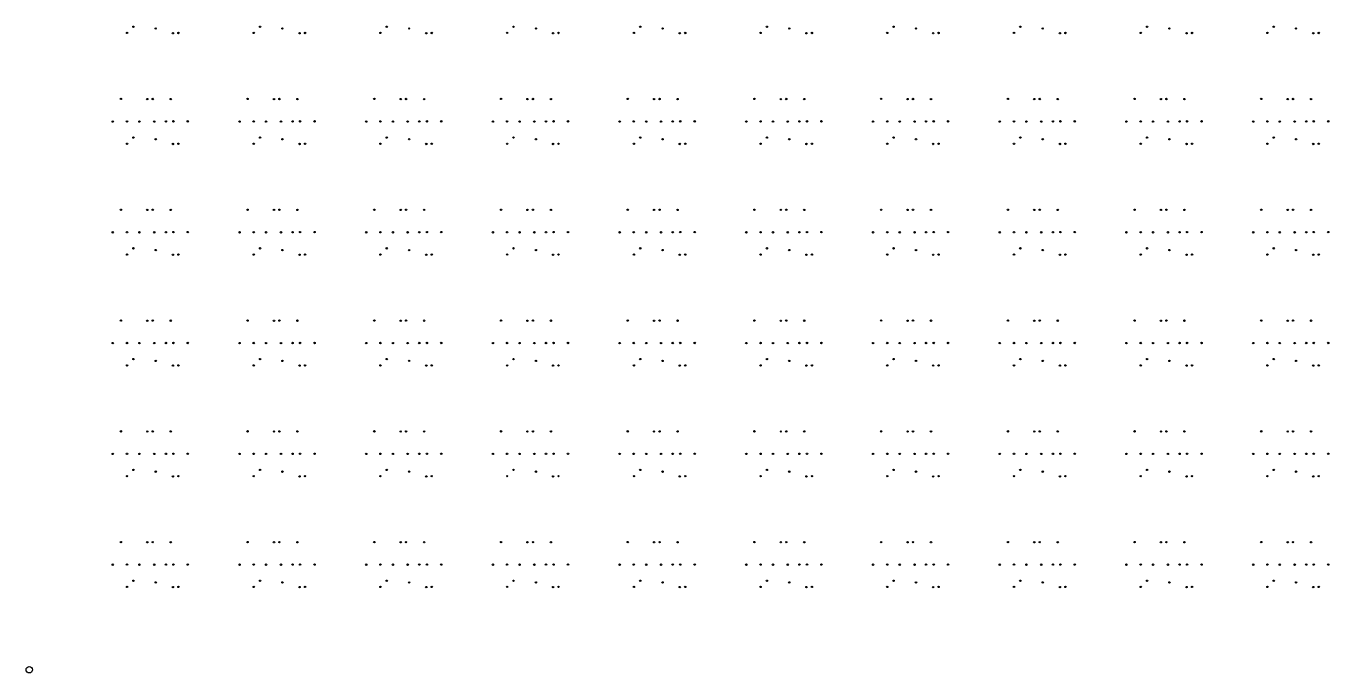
# Model space of a CAD drawing. Extents: x 50 to 173, y 50 to 173.
# Drawn here: x 49.9 to 110, y 49.9 to 79.8 of the extents above; entities that cross this region are included whole.
import ezdxf

# ---------------------------------------------------------------- set-up
doc = ezdxf.new("R2010")
doc.units = 0

msp = doc.modelspace()

# ---------------------------------------------------------------- linework, layer by layer
at = {"layer": '4H'}
msp.add_circle((50, 50), 0.15, dxfattribs=at)
at = {"layer": 'PET'}
for centre in [(54.808, 79.725), (55.841, 79.643), (60.661, 79.725), (61.695, 79.643), (66.515, 79.725), (67.548, 79.643), (72.369, 79.725), (73.402, 79.643), (78.222, 79.725), (79.256, 79.643), (84.076, 79.725), (85.109, 79.643), (89.93, 79.725), (90.963, 79.643), (95.783, 79.725), (96.816, 79.643), (101.637, 79.725), (102.67, 79.643), (107.491, 79.725), (108.524, 79.643), (54.515, 79.436), (56.634, 79.426), (56.887, 79.435), (60.368, 79.436), (62.488, 79.426), (62.741, 79.435), (66.222, 79.436), (68.341, 79.426), (68.594, 79.435), (72.076, 79.436), (74.195, 79.426), (74.448, 79.435), (77.929, 79.436), (80.049, 79.426), (80.302, 79.435), (83.783, 79.436), (85.902, 79.426), (86.155, 79.435), (89.637, 79.436), (91.756, 79.426), (92.009, 79.435), (95.49, 79.436), (97.61, 79.426), (97.863, 79.435), (101.344, 79.436), (103.463, 79.426), (103.716, 79.435), (107.198, 79.436), (109.317, 79.426), (109.57, 79.435), (54.233, 76.386), (55.45, 76.379), (55.702, 76.383), (56.534, 76.38), (60.086, 76.386), (61.304, 76.379), (61.555, 76.383), (62.387, 76.38), (65.94, 76.386), (67.157, 76.379), (67.409, 76.383), (68.241, 76.38), (71.794, 76.386), (73.011, 76.379), (73.263, 76.383), (74.095, 76.38), (77.647, 76.386), (78.865, 76.379), (79.116, 76.383), (79.948, 76.38), (83.501, 76.386), (84.718, 76.379), (84.97, 76.383), (85.802, 76.38), (89.354, 76.386), (90.572, 76.379), (90.824, 76.383), (91.656, 76.38), (95.208, 76.386), (96.426, 76.379), (96.677, 76.383), (97.509, 76.38), (101.062, 76.386), (102.279, 76.379), (102.531, 76.383), (103.363, 76.38), (106.915, 76.386), (108.133, 76.379), (108.385, 76.383), (109.217, 76.38), (53.857, 75.342), (54.513, 75.346), (55.087, 75.342), (55.772, 75.342), (56.309, 75.346), (56.658, 75.35), (57.323, 75.35), (59.711, 75.342), (60.366, 75.346), (60.941, 75.342), (61.626, 75.342), (62.163, 75.346), (62.512, 75.35), (63.177, 75.35), (65.564, 75.342), (66.22, 75.346), (66.795, 75.342), (67.479, 75.342), (68.016, 75.346), (68.366, 75.35), (69.031, 75.35), (71.418, 75.342), (72.074, 75.346), (72.648, 75.342), (73.333, 75.342), (73.87, 75.346), (74.219, 75.35), (74.884, 75.35), (77.272, 75.342), (77.927, 75.346), (78.502, 75.342), (79.187, 75.342), (79.724, 75.346), (80.073, 75.35), (80.738, 75.35), (83.125, 75.342), (83.781, 75.346), (84.356, 75.342), (85.04, 75.342), (85.577, 75.346), (85.927, 75.35), (86.592, 75.35), (88.979, 75.342), (89.635, 75.346), (90.209, 75.342), (90.894, 75.342), (91.431, 75.346), (91.78, 75.35), (92.445, 75.35), (94.833, 75.342), (95.488, 75.346), (96.063, 75.342), (96.748, 75.342), (97.285, 75.346), (97.634, 75.35), (98.299, 75.35), (100.686, 75.342), (101.342, 75.346), (101.917, 75.342), (102.601, 75.342), (103.138, 75.346), (103.488, 75.35), (104.153, 75.35), (106.54, 75.342), (107.196, 75.346), (107.77, 75.342), (108.455, 75.342), (108.992, 75.346), (109.341, 75.35), (110.006, 75.35), (54.515, 74.314), (54.808, 74.603), (55.841, 74.521), (56.634, 74.304), (56.887, 74.313), (60.368, 74.314), (60.661, 74.603), (61.695, 74.521), (62.488, 74.304), (62.741, 74.313), (66.222, 74.314), (66.515, 74.603), (67.548, 74.521), (68.341, 74.304), (68.594, 74.313), (72.076, 74.314), (72.369, 74.603), (73.402, 74.521), (74.195, 74.304), (74.448, 74.313), (77.929, 74.314), (78.222, 74.603), (79.256, 74.521), (80.049, 74.304), (80.302, 74.313), (83.783, 74.314), (84.076, 74.603), (85.109, 74.521), (85.902, 74.304), (86.155, 74.313), (89.637, 74.314), (89.93, 74.603), (90.963, 74.521), (91.756, 74.304), (92.009, 74.313), (95.49, 74.314), (95.783, 74.603), (96.816, 74.521), (97.61, 74.304), (97.863, 74.313), (101.344, 74.314), (101.637, 74.603), (102.67, 74.521), (103.463, 74.304), (103.716, 74.313), (107.198, 74.314), (107.491, 74.603), (108.524, 74.521), (109.317, 74.304), (109.57, 74.313), (54.233, 71.264), (55.45, 71.257), (55.702, 71.261), (56.534, 71.258), (60.086, 71.264), (61.304, 71.257), (61.555, 71.261), (62.387, 71.258), (65.94, 71.264), (67.157, 71.257), (67.409, 71.261), (68.241, 71.258), (71.794, 71.264), (73.011, 71.257), (73.263, 71.261), (74.095, 71.258), (77.647, 71.264), (78.865, 71.257), (79.116, 71.261), (79.948, 71.258), (83.501, 71.264), (84.718, 71.257), (84.97, 71.261), (85.802, 71.258), (89.354, 71.264), (90.572, 71.257), (90.824, 71.261), (91.656, 71.258), (95.208, 71.264), (96.426, 71.257), (96.677, 71.261), (97.509, 71.258), (101.062, 71.264), (102.279, 71.257), (102.531, 71.261), (103.363, 71.258), (106.915, 71.264), (108.133, 71.257), (108.385, 71.261), (109.217, 71.258), (53.857, 70.22), (54.513, 70.224), (55.087, 70.22), (55.772, 70.22), (56.309, 70.224), (56.658, 70.228), (57.323, 70.228), (59.711, 70.22), (60.366, 70.224), (60.941, 70.22), (61.626, 70.22), (62.163, 70.224), (62.512, 70.228), (63.177, 70.228), (65.564, 70.22), (66.22, 70.224), (66.795, 70.22), (67.479, 70.22), (68.016, 70.224), (68.366, 70.228), (69.031, 70.228), (71.418, 70.22), (72.074, 70.224), (72.648, 70.22), (73.333, 70.22), (73.87, 70.224), (74.219, 70.228), (74.884, 70.228), (77.272, 70.22), (77.927, 70.224), (78.502, 70.22), (79.187, 70.22), (79.724, 70.224), (80.073, 70.228), (80.738, 70.228), (83.125, 70.22), (83.781, 70.224), (84.356, 70.22), (85.04, 70.22), (85.577, 70.224), (85.927, 70.228), (86.592, 70.228), (88.979, 70.22), (89.635, 70.224), (90.209, 70.22), (90.894, 70.22), (91.431, 70.224), (91.78, 70.228), (92.445, 70.228), (94.833, 70.22), (95.488, 70.224), (96.063, 70.22), (96.748, 70.22), (97.285, 70.224), (97.634, 70.228), (98.299, 70.228), (100.686, 70.22), (101.342, 70.224), (101.917, 70.22), (102.601, 70.22), (103.138, 70.224), (103.488, 70.228), (104.153, 70.228), (106.54, 70.22), (107.196, 70.224), (107.77, 70.22), (108.455, 70.22), (108.992, 70.224), (109.341, 70.228), (110.006, 70.228), (54.808, 69.481), (55.841, 69.4), (60.661, 69.481), (61.695, 69.4), (66.515, 69.481), (67.548, 69.4), (72.369, 69.481), (73.402, 69.4), (78.222, 69.481), (79.256, 69.4), (84.076, 69.481), (85.109, 69.4), (89.93, 69.481), (90.963, 69.4), (95.783, 69.481), (96.816, 69.4), (101.637, 69.481), (102.67, 69.4), (107.491, 69.481), (108.524, 69.4), (54.515, 69.192), (56.634, 69.183), (56.887, 69.191), (60.368, 69.192), (62.488, 69.183), (62.741, 69.191), (66.222, 69.192), (68.341, 69.183), (68.594, 69.191), (72.076, 69.192), (74.195, 69.183), (74.448, 69.191), (77.929, 69.192), (80.049, 69.183), (80.302, 69.191), (83.783, 69.192), (85.902, 69.183), (86.155, 69.191), (89.637, 69.192), (91.756, 69.183), (92.009, 69.191), (95.49, 69.192), (97.61, 69.183), (97.863, 69.191), (101.344, 69.192), (103.463, 69.183), (103.716, 69.191), (107.198, 69.192), (109.317, 69.183), (109.57, 69.191), (54.233, 66.142), (55.45, 66.135), (55.702, 66.14), (56.534, 66.136), (60.086, 66.142), (61.304, 66.135), (61.555, 66.14), (62.387, 66.136), (65.94, 66.142), (67.157, 66.135), (67.409, 66.14), (68.241, 66.136), (71.794, 66.142), (73.011, 66.135), (73.263, 66.14), (74.095, 66.136), (77.647, 66.142), (78.865, 66.135), (79.116, 66.14), (79.948, 66.136), (83.501, 66.142), (84.718, 66.135), (84.97, 66.14), (85.802, 66.136), (89.354, 66.142), (90.572, 66.135), (90.824, 66.14), (91.656, 66.136), (95.208, 66.142), (96.426, 66.135), (96.677, 66.14), (97.509, 66.136), (101.062, 66.142), (102.279, 66.135), (102.531, 66.14), (103.363, 66.136), (106.915, 66.142), (108.133, 66.135), (108.385, 66.14), (109.217, 66.136), (53.857, 65.099), (54.513, 65.102), (55.087, 65.099), (55.772, 65.099), (56.309, 65.102), (56.658, 65.106), (57.323, 65.106), (59.711, 65.099), (60.366, 65.102), (60.941, 65.099), (61.626, 65.099), (62.163, 65.102), (62.512, 65.106), (63.177, 65.106), (65.564, 65.099), (66.22, 65.102), (66.795, 65.099), (67.479, 65.099), (68.016, 65.102), (68.366, 65.106), (69.031, 65.106), (71.418, 65.099), (72.074, 65.102), (72.648, 65.099), (73.333, 65.099), (73.87, 65.102), (74.219, 65.106), (74.884, 65.106), (77.272, 65.099), (77.927, 65.102), (78.502, 65.099), (79.187, 65.099), (79.724, 65.102), (80.073, 65.106), (80.738, 65.106), (83.125, 65.099), (83.781, 65.102), (84.356, 65.099), (85.04, 65.099), (85.577, 65.102), (85.927, 65.106), (86.592, 65.106), (88.979, 65.099), (89.635, 65.102), (90.209, 65.099), (90.894, 65.099), (91.431, 65.102), (91.78, 65.106), (92.445, 65.106), (94.833, 65.099), (95.488, 65.102), (96.063, 65.099), (96.748, 65.099), (97.285, 65.102), (97.634, 65.106), (98.299, 65.106), (100.686, 65.099), (101.342, 65.102), (101.917, 65.099), (102.601, 65.099), (103.138, 65.102), (103.488, 65.106), (104.153, 65.106), (106.54, 65.099), (107.196, 65.102), (107.77, 65.099), (108.455, 65.099), (108.992, 65.102), (109.341, 65.106), (110.006, 65.106), (54.515, 64.07), (54.808, 64.359), (55.841, 64.278), (56.634, 64.061), (56.887, 64.069), (60.368, 64.07), (60.661, 64.359), (61.695, 64.278), (62.488, 64.061), (62.741, 64.069), (66.222, 64.07), (66.515, 64.359), (67.548, 64.278), (68.341, 64.061), (68.594, 64.069), (72.076, 64.07), (72.369, 64.359), (73.402, 64.278), (74.195, 64.061), (74.448, 64.069), (77.929, 64.07), (78.222, 64.359), (79.256, 64.278), (80.049, 64.061), (80.302, 64.069), (83.783, 64.07), (84.076, 64.359), (85.109, 64.278), (85.902, 64.061), (86.155, 64.069), (89.637, 64.07), (89.93, 64.359), (90.963, 64.278), (91.756, 64.061), (92.009, 64.069), (95.49, 64.07), (95.783, 64.359), (96.816, 64.278), (97.61, 64.061), (97.863, 64.069), (101.344, 64.07), (101.637, 64.359), (102.67, 64.278), (103.463, 64.061), (103.716, 64.069), (107.198, 64.07), (107.491, 64.359), (108.524, 64.278), (109.317, 64.061), (109.57, 64.069), (54.233, 61.02), (55.45, 61.013), (55.702, 61.018), (56.534, 61.014), (60.086, 61.02), (61.304, 61.013), (61.555, 61.018), (62.387, 61.014), (65.94, 61.02), (67.157, 61.013), (67.409, 61.018), (68.241, 61.014), (71.794, 61.02), (73.011, 61.013), (73.263, 61.018), (74.095, 61.014), (77.647, 61.02), (78.865, 61.013), (79.116, 61.018), (79.948, 61.014), (83.501, 61.02), (84.718, 61.013), (84.97, 61.018), (85.802, 61.014), (89.354, 61.02), (90.572, 61.013), (90.824, 61.018), (91.656, 61.014), (95.208, 61.02), (96.426, 61.013), (96.677, 61.018), (97.509, 61.014), (101.062, 61.02), (102.279, 61.013), (102.531, 61.018), (103.363, 61.014), (106.915, 61.02), (108.133, 61.013), (108.385, 61.018), (109.217, 61.014), (53.857, 59.977), (54.513, 59.98), (55.087, 59.977), (55.772, 59.977), (56.309, 59.98), (56.658, 59.984), (57.323, 59.984), (59.711, 59.977), (60.366, 59.98), (60.941, 59.977), (61.626, 59.977), (62.163, 59.98), (62.512, 59.984), (63.177, 59.984), (65.564, 59.977), (66.22, 59.98), (66.795, 59.977), (67.479, 59.977), (68.016, 59.98), (68.366, 59.984), (69.031, 59.984), (71.418, 59.977), (72.074, 59.98), (72.648, 59.977), (73.333, 59.977), (73.87, 59.98), (74.219, 59.984), (74.884, 59.984), (77.272, 59.977), (77.927, 59.98), (78.502, 59.977), (79.187, 59.977), (79.724, 59.98), (80.073, 59.984), (80.738, 59.984), (83.125, 59.977), (83.781, 59.98), (84.356, 59.977), (85.04, 59.977), (85.577, 59.98), (85.927, 59.984), (86.592, 59.984), (88.979, 59.977), (89.635, 59.98), (90.209, 59.977), (90.894, 59.977), (91.431, 59.98), (91.78, 59.984), (92.445, 59.984), (94.833, 59.977), (95.488, 59.98), (96.063, 59.977), (96.748, 59.977), (97.285, 59.98), (97.634, 59.984), (98.299, 59.984), (100.686, 59.977), (101.342, 59.98), (101.917, 59.977), (102.601, 59.977), (103.138, 59.98), (103.488, 59.984), (104.153, 59.984), (106.54, 59.977), (107.196, 59.98), (107.77, 59.977), (108.455, 59.977), (108.992, 59.98), (109.341, 59.984), (110.006, 59.984), (54.808, 59.237), (55.841, 59.156), (60.661, 59.237), (61.695, 59.156), (66.515, 59.237), (67.548, 59.156), (72.369, 59.237), (73.402, 59.156), (78.222, 59.237), (79.256, 59.156), (84.076, 59.237), (85.109, 59.156), (89.93, 59.237), (90.963, 59.156), (95.783, 59.237), (96.816, 59.156), (101.637, 59.237), (102.67, 59.156), (107.491, 59.237), (108.524, 59.156), (54.515, 58.948), (56.634, 58.939), (56.887, 58.947), (60.368, 58.948), (62.488, 58.939), (62.741, 58.947), (66.222, 58.948), (68.341, 58.939), (68.594, 58.947), (72.076, 58.948), (74.195, 58.939), (74.448, 58.947), (77.929, 58.948), (80.049, 58.939), (80.302, 58.947), (83.783, 58.948), (85.902, 58.939), (86.155, 58.947), (89.637, 58.948), (91.756, 58.939), (92.009, 58.947), (95.49, 58.948), (97.61, 58.939), (97.863, 58.947), (101.344, 58.948), (103.463, 58.939), (103.716, 58.947), (107.198, 58.948), (109.317, 58.939), (109.57, 58.947), (54.233, 55.899), (55.45, 55.891), (55.702, 55.896), (56.534, 55.892), (60.086, 55.899), (61.304, 55.891), (61.555, 55.896), (62.387, 55.892), (65.94, 55.899), (67.157, 55.891), (67.409, 55.896), (68.241, 55.892), (71.794, 55.899), (73.011, 55.891), (73.263, 55.896), (74.095, 55.892), (77.647, 55.899), (78.865, 55.891), (79.116, 55.896), (79.948, 55.892), (83.501, 55.899), (84.718, 55.891), (84.97, 55.896), (85.802, 55.892), (89.354, 55.899), (90.572, 55.891), (90.824, 55.896), (91.656, 55.892), (95.208, 55.899), (96.426, 55.891), (96.677, 55.896), (97.509, 55.892), (101.062, 55.899), (102.279, 55.891), (102.531, 55.896), (103.363, 55.892), (106.915, 55.899), (108.133, 55.891), (108.385, 55.896), (109.217, 55.892), (53.857, 54.855), (54.513, 54.859), (55.087, 54.855), (55.772, 54.855), (56.309, 54.859), (56.658, 54.862), (57.323, 54.862), (59.711, 54.855), (60.366, 54.859), (60.941, 54.855), (61.626, 54.855), (62.163, 54.859), (62.512, 54.862), (63.177, 54.862), (65.564, 54.855), (66.22, 54.859), (66.795, 54.855), (67.479, 54.855), (68.016, 54.859), (68.366, 54.862), (69.031, 54.862), (71.418, 54.855), (72.074, 54.859), (72.648, 54.855), (73.333, 54.855), (73.87, 54.859), (74.219, 54.862), (74.884, 54.862), (77.272, 54.855), (77.927, 54.859), (78.502, 54.855), (79.187, 54.855), (79.724, 54.859), (80.073, 54.862), (80.738, 54.862), (83.125, 54.855), (83.781, 54.859), (84.356, 54.855), (85.04, 54.855), (85.577, 54.859), (85.927, 54.862), (86.592, 54.862), (88.979, 54.855), (89.635, 54.859), (90.209, 54.855), (90.894, 54.855), (91.431, 54.859), (91.78, 54.862), (92.445, 54.862), (94.833, 54.855), (95.488, 54.859), (96.063, 54.855), (96.748, 54.855), (97.285, 54.859), (97.634, 54.862), (98.299, 54.862), (100.686, 54.855), (101.342, 54.859), (101.917, 54.855), (102.601, 54.855), (103.138, 54.859), (103.488, 54.862), (104.153, 54.862), (106.54, 54.855), (107.196, 54.859), (107.77, 54.855), (108.455, 54.855), (108.992, 54.859), (109.341, 54.862), (110.006, 54.862), (54.515, 53.826), (54.808, 54.115), (55.841, 54.034), (56.634, 53.817), (56.887, 53.825), (60.368, 53.826), (60.661, 54.115), (61.695, 54.034), (62.488, 53.817), (62.741, 53.825), (66.222, 53.826), (66.515, 54.115), (67.548, 54.034), (68.341, 53.817), (68.594, 53.825), (72.076, 53.826), (72.369, 54.115), (73.402, 54.034), (74.195, 53.817), (74.448, 53.825), (77.929, 53.826), (78.222, 54.115), (79.256, 54.034), (80.049, 53.817), (80.302, 53.825), (83.783, 53.826), (84.076, 54.115), (85.109, 54.034), (85.902, 53.817), (86.155, 53.825), (89.637, 53.826), (89.93, 54.115), (90.963, 54.034), (91.756, 53.817), (92.009, 53.825), (95.49, 53.826), (95.783, 54.115), (96.816, 54.034), (97.61, 53.817), (97.863, 53.825), (101.344, 53.826), (101.637, 54.115), (102.67, 54.034), (103.463, 53.817), (103.716, 53.825), (107.198, 53.826), (107.491, 54.115), (108.524, 54.034), (109.317, 53.817), (109.57, 53.825)]:
    msp.add_circle(centre, 0.005, dxfattribs=at)
at = {"layer": 'V6'}
for centre, radius in [((54.515, 79.436), 0.0317), ((54.808, 79.725), 0.0317), ((55.841, 79.643), 0.0317), ((56.634, 79.426), 0.0317), ((56.887, 79.435), 0.0317), ((60.368, 79.436), 0.0317), ((60.661, 79.725), 0.0317), ((61.695, 79.643), 0.0317), ((62.488, 79.426), 0.0317), ((62.741, 79.435), 0.0317), ((66.222, 79.436), 0.0317), ((66.515, 79.725), 0.0317), ((67.548, 79.643), 0.0317), ((68.341, 79.426), 0.0317), ((68.594, 79.435), 0.0317), ((72.076, 79.436), 0.0317), ((72.369, 79.725), 0.0317), ((73.402, 79.643), 0.0317), ((74.195, 79.426), 0.0317), ((74.448, 79.435), 0.0317), ((77.929, 79.436), 0.0317), ((78.222, 79.725), 0.0317), ((79.256, 79.643), 0.0317), ((80.049, 79.426), 0.0317), ((80.302, 79.435), 0.0317), ((83.783, 79.436), 0.0317), ((84.076, 79.725), 0.0317), ((85.109, 79.643), 0.0317), ((85.902, 79.426), 0.0317), ((86.155, 79.435), 0.0317), ((89.637, 79.436), 0.0317), ((89.93, 79.725), 0.0317), ((90.963, 79.643), 0.0317), ((91.756, 79.426), 0.0317), ((92.009, 79.435), 0.0317), ((95.49, 79.436), 0.0317), ((95.783, 79.725), 0.0317), ((96.816, 79.643), 0.0317), ((97.61, 79.426), 0.0317), ((97.863, 79.435), 0.0317), ((101.344, 79.436), 0.0317), ((101.637, 79.725), 0.0317), ((102.67, 79.643), 0.0317), ((103.463, 79.426), 0.0317), ((103.716, 79.435), 0.0317), ((107.198, 79.436), 0.0317), ((107.491, 79.725), 0.0317), ((108.524, 79.643), 0.0317), ((109.317, 79.426), 0.0317), ((109.57, 79.435), 0.0317), ((54.233, 76.386), 0.0317), ((55.45, 76.379), 0.0317), ((55.702, 76.383), 0.0317), ((56.534, 76.38), 0.0317), ((60.086, 76.386), 0.0317), ((61.304, 76.379), 0.0317), ((61.555, 76.383), 0.0317), ((62.387, 76.38), 0.0317), ((65.94, 76.386), 0.0317), ((67.157, 76.379), 0.0317), ((67.409, 76.383), 0.0317), ((68.241, 76.38), 0.0317), ((71.794, 76.386), 0.0317), ((73.011, 76.379), 0.0317), ((73.263, 76.383), 0.0317), ((74.095, 76.38), 0.0317), ((77.647, 76.386), 0.0317), ((78.865, 76.379), 0.0317), ((79.116, 76.383), 0.0317), ((79.948, 76.38), 0.0317), ((83.501, 76.386), 0.0317), ((84.718, 76.379), 0.0317), ((84.97, 76.383), 0.0317), ((85.802, 76.38), 0.0317), ((89.354, 76.386), 0.0317), ((90.572, 76.379), 0.0317), ((90.824, 76.383), 0.0317), ((91.656, 76.38), 0.0317), ((95.208, 76.386), 0.0317), ((96.426, 76.379), 0.0317), ((96.677, 76.383), 0.0317), ((97.509, 76.38), 0.0317), ((101.062, 76.386), 0.0317), ((102.279, 76.379), 0.0317), ((102.531, 76.383), 0.0317), ((103.363, 76.38), 0.0317), ((106.915, 76.386), 0.0317), ((108.133, 76.379), 0.0317), ((108.385, 76.383), 0.0317), ((109.217, 76.38), 0.0317), ((53.857, 75.342), 0.0333), ((54.513, 75.346), 0.0333), ((55.087, 75.342), 0.0333), ((55.772, 75.342), 0.0333), ((56.309, 75.346), 0.0333), ((56.658, 75.35), 0.0333), ((57.323, 75.35), 0.0333), ((59.711, 75.342), 0.0333), ((60.366, 75.346), 0.0333), ((60.941, 75.342), 0.0333), ((61.626, 75.342), 0.0333), ((62.163, 75.346), 0.0333), ((62.512, 75.35), 0.0333), ((63.177, 75.35), 0.0333), ((65.564, 75.342), 0.0333), ((66.22, 75.346), 0.0333), ((66.795, 75.342), 0.0333), ((67.479, 75.342), 0.0333), ((68.016, 75.346), 0.0333), ((68.366, 75.35), 0.0333), ((69.031, 75.35), 0.0333), ((71.418, 75.342), 0.0333), ((72.074, 75.346), 0.0333), ((72.648, 75.342), 0.0333), ((73.333, 75.342), 0.0333), ((73.87, 75.346), 0.0333), ((74.219, 75.35), 0.0333), ((74.884, 75.35), 0.0333), ((77.272, 75.342), 0.0333), ((77.927, 75.346), 0.0333), ((78.502, 75.342), 0.0333), ((79.187, 75.342), 0.0333), ((79.724, 75.346), 0.0333), ((80.073, 75.35), 0.0333), ((80.738, 75.35), 0.0333), ((83.125, 75.342), 0.0333), ((83.781, 75.346), 0.0333), ((84.356, 75.342), 0.0333), ((85.04, 75.342), 0.0333), ((85.577, 75.346), 0.0333), ((85.927, 75.35), 0.0333), ((86.592, 75.35), 0.0333), ((88.979, 75.342), 0.0333), ((89.635, 75.346), 0.0333), ((90.209, 75.342), 0.0333), ((90.894, 75.342), 0.0333), ((91.431, 75.346), 0.0333), ((91.78, 75.35), 0.0333), ((92.445, 75.35), 0.0333), ((94.833, 75.342), 0.0333), ((95.488, 75.346), 0.0333), ((96.063, 75.342), 0.0333), ((96.748, 75.342), 0.0333), ((97.285, 75.346), 0.0333), ((97.634, 75.35), 0.0333), ((98.299, 75.35), 0.0333), ((100.686, 75.342), 0.0333), ((101.342, 75.346), 0.0333), ((101.917, 75.342), 0.0333), ((102.601, 75.342), 0.0333), ((103.138, 75.346), 0.0333), ((103.488, 75.35), 0.0333), ((104.153, 75.35), 0.0333), ((106.54, 75.342), 0.0333), ((107.196, 75.346), 0.0333), ((107.77, 75.342), 0.0333), ((108.455, 75.342), 0.0333), ((108.992, 75.346), 0.0333), ((109.341, 75.35), 0.0333), ((110.006, 75.35), 0.0333), ((54.515, 74.314), 0.0317), ((54.808, 74.603), 0.0317), ((55.841, 74.521), 0.0317), ((56.634, 74.304), 0.0317), ((56.887, 74.313), 0.0317), ((60.368, 74.314), 0.0317), ((60.661, 74.603), 0.0317), ((61.695, 74.521), 0.0317), ((62.488, 74.304), 0.0317), ((62.741, 74.313), 0.0317), ((66.222, 74.314), 0.0317), ((66.515, 74.603), 0.0317), ((67.548, 74.521), 0.0317), ((68.341, 74.304), 0.0317), ((68.594, 74.313), 0.0317), ((72.076, 74.314), 0.0317), ((72.369, 74.603), 0.0317), ((73.402, 74.521), 0.0317), ((74.195, 74.304), 0.0317), ((74.448, 74.313), 0.0317), ((77.929, 74.314), 0.0317), ((78.222, 74.603), 0.0317), ((79.256, 74.521), 0.0317), ((80.049, 74.304), 0.0317), ((80.302, 74.313), 0.0317), ((83.783, 74.314), 0.0317), ((84.076, 74.603), 0.0317), ((85.109, 74.521), 0.0317), ((85.902, 74.304), 0.0317), ((86.155, 74.313), 0.0317), ((89.637, 74.314), 0.0317), ((89.93, 74.603), 0.0317), ((90.963, 74.521), 0.0317), ((91.756, 74.304), 0.0317), ((92.009, 74.313), 0.0317), ((95.49, 74.314), 0.0317), ((95.783, 74.603), 0.0317), ((96.816, 74.521), 0.0317), ((97.61, 74.304), 0.0317), ((97.863, 74.313), 0.0317), ((101.344, 74.314), 0.0317), ((101.637, 74.603), 0.0317), ((102.67, 74.521), 0.0317), ((103.463, 74.304), 0.0317), ((103.716, 74.313), 0.0317), ((107.198, 74.314), 0.0317), ((107.491, 74.603), 0.0317), ((108.524, 74.521), 0.0317), ((109.317, 74.304), 0.0317), ((109.57, 74.313), 0.0317), ((54.233, 71.264), 0.0317), ((55.45, 71.257), 0.0317), ((55.702, 71.261), 0.0317), ((56.534, 71.258), 0.0317), ((60.086, 71.264), 0.0317), ((61.304, 71.257), 0.0317), ((61.555, 71.261), 0.0317), ((62.387, 71.258), 0.0317), ((65.94, 71.264), 0.0317), ((67.157, 71.257), 0.0317), ((67.409, 71.261), 0.0317), ((68.241, 71.258), 0.0317), ((71.794, 71.264), 0.0317), ((73.011, 71.257), 0.0317), ((73.263, 71.261), 0.0317), ((74.095, 71.258), 0.0317), ((77.647, 71.264), 0.0317), ((78.865, 71.257), 0.0317), ((79.116, 71.261), 0.0317), ((79.948, 71.258), 0.0317), ((83.501, 71.264), 0.0317), ((84.718, 71.257), 0.0317), ((84.97, 71.261), 0.0317), ((85.802, 71.258), 0.0317), ((89.354, 71.264), 0.0317), ((90.572, 71.257), 0.0317), ((90.824, 71.261), 0.0317), ((91.656, 71.258), 0.0317), ((95.208, 71.264), 0.0317), ((96.426, 71.257), 0.0317), ((96.677, 71.261), 0.0317), ((97.509, 71.258), 0.0317), ((101.062, 71.264), 0.0317), ((102.279, 71.257), 0.0317), ((102.531, 71.261), 0.0317), ((103.363, 71.258), 0.0317), ((106.915, 71.264), 0.0317), ((108.133, 71.257), 0.0317), ((108.385, 71.261), 0.0317), ((109.217, 71.258), 0.0317), ((53.857, 70.22), 0.0333), ((54.513, 70.224), 0.0333), ((55.087, 70.22), 0.0333), ((55.772, 70.22), 0.0333), ((56.309, 70.224), 0.0333), ((56.658, 70.228), 0.0333), ((57.323, 70.228), 0.0333), ((59.711, 70.22), 0.0333), ((60.366, 70.224), 0.0333), ((60.941, 70.22), 0.0333), ((61.626, 70.22), 0.0333), ((62.163, 70.224), 0.0333), ((62.512, 70.228), 0.0333), ((63.177, 70.228), 0.0333), ((65.564, 70.22), 0.0333), ((66.22, 70.224), 0.0333), ((66.795, 70.22), 0.0333), ((67.479, 70.22), 0.0333), ((68.016, 70.224), 0.0333), ((68.366, 70.228), 0.0333), ((69.031, 70.228), 0.0333), ((71.418, 70.22), 0.0333), ((72.074, 70.224), 0.0333), ((72.648, 70.22), 0.0333), ((73.333, 70.22), 0.0333), ((73.87, 70.224), 0.0333), ((74.219, 70.228), 0.0333), ((74.884, 70.228), 0.0333), ((77.272, 70.22), 0.0333), ((77.927, 70.224), 0.0333), ((78.502, 70.22), 0.0333), ((79.187, 70.22), 0.0333), ((79.724, 70.224), 0.0333), ((80.073, 70.228), 0.0333), ((80.738, 70.228), 0.0333), ((83.125, 70.22), 0.0333), ((83.781, 70.224), 0.0333), ((84.356, 70.22), 0.0333), ((85.04, 70.22), 0.0333), ((85.577, 70.224), 0.0333), ((85.927, 70.228), 0.0333), ((86.592, 70.228), 0.0333), ((88.979, 70.22), 0.0333), ((89.635, 70.224), 0.0333), ((90.209, 70.22), 0.0333), ((90.894, 70.22), 0.0333), ((91.431, 70.224), 0.0333), ((91.78, 70.228), 0.0333), ((92.445, 70.228), 0.0333), ((94.833, 70.22), 0.0333), ((95.488, 70.224), 0.0333), ((96.063, 70.22), 0.0333), ((96.748, 70.22), 0.0333), ((97.285, 70.224), 0.0333), ((97.634, 70.228), 0.0333), ((98.299, 70.228), 0.0333), ((100.686, 70.22), 0.0333), ((101.342, 70.224), 0.0333), ((101.917, 70.22), 0.0333), ((102.601, 70.22), 0.0333), ((103.138, 70.224), 0.0333), ((103.488, 70.228), 0.0333), ((104.153, 70.228), 0.0333), ((106.54, 70.22), 0.0333), ((107.196, 70.224), 0.0333), ((107.77, 70.22), 0.0333), ((108.455, 70.22), 0.0333), ((108.992, 70.224), 0.0333), ((109.341, 70.228), 0.0333), ((110.006, 70.228), 0.0333), ((54.515, 69.192), 0.0317), ((54.808, 69.481), 0.0317), ((55.841, 69.4), 0.0317), ((56.887, 69.191), 0.0317), ((60.368, 69.192), 0.0317), ((60.661, 69.481), 0.0317), ((61.695, 69.4), 0.0317), ((62.741, 69.191), 0.0317), ((66.222, 69.192), 0.0317), ((66.515, 69.481), 0.0317), ((67.548, 69.4), 0.0317), ((68.594, 69.191), 0.0317), ((72.076, 69.192), 0.0317), ((72.369, 69.481), 0.0317), ((73.402, 69.4), 0.0317), ((74.448, 69.191), 0.0317), ((77.929, 69.192), 0.0317), ((78.222, 69.481), 0.0317), ((79.256, 69.4), 0.0317), ((80.302, 69.191), 0.0317), ((83.783, 69.192), 0.0317), ((84.076, 69.481), 0.0317), ((85.109, 69.4), 0.0317), ((86.155, 69.191), 0.0317), ((89.637, 69.192), 0.0317), ((89.93, 69.481), 0.0317), ((90.963, 69.4), 0.0317), ((92.009, 69.191), 0.0317), ((95.49, 69.192), 0.0317), ((95.783, 69.481), 0.0317), ((96.816, 69.4), 0.0317), ((97.863, 69.191), 0.0317), ((101.344, 69.192), 0.0317), ((101.637, 69.481), 0.0317), ((102.67, 69.4), 0.0317), ((103.716, 69.191), 0.0317), ((107.198, 69.192), 0.0317), ((107.491, 69.481), 0.0317), ((108.524, 69.4), 0.0317), ((109.57, 69.191), 0.0317), ((56.634, 69.183), 0.0317), ((62.488, 69.183), 0.0317), ((68.341, 69.183), 0.0317), ((74.195, 69.183), 0.0317), ((80.049, 69.183), 0.0317), ((85.902, 69.183), 0.0317), ((91.756, 69.183), 0.0317), ((97.61, 69.183), 0.0317), ((103.463, 69.183), 0.0317), ((109.317, 69.183), 0.0317), ((54.233, 66.142), 0.0317), ((55.45, 66.135), 0.0317), ((55.702, 66.14), 0.0317), ((56.534, 66.136), 0.0317), ((60.086, 66.142), 0.0317), ((61.304, 66.135), 0.0317), ((61.555, 66.14), 0.0317), ((62.387, 66.136), 0.0317), ((65.94, 66.142), 0.0317), ((67.157, 66.135), 0.0317), ((67.409, 66.14), 0.0317), ((68.241, 66.136), 0.0317), ((71.794, 66.142), 0.0317), ((73.011, 66.135), 0.0317), ((73.263, 66.14), 0.0317), ((74.095, 66.136), 0.0317), ((77.647, 66.142), 0.0317), ((78.865, 66.135), 0.0317), ((79.116, 66.14), 0.0317), ((79.948, 66.136), 0.0317), ((83.501, 66.142), 0.0317), ((84.718, 66.135), 0.0317), ((84.97, 66.14), 0.0317), ((85.802, 66.136), 0.0317), ((89.354, 66.142), 0.0317), ((90.572, 66.135), 0.0317), ((90.824, 66.14), 0.0317), ((91.656, 66.136), 0.0317), ((95.208, 66.142), 0.0317), ((96.426, 66.135), 0.0317), ((96.677, 66.14), 0.0317), ((97.509, 66.136), 0.0317), ((101.062, 66.142), 0.0317), ((102.279, 66.135), 0.0317), ((102.531, 66.14), 0.0317), ((103.363, 66.136), 0.0317), ((106.915, 66.142), 0.0317), ((108.133, 66.135), 0.0317), ((108.385, 66.14), 0.0317), ((109.217, 66.136), 0.0317), ((53.857, 65.099), 0.0333), ((54.513, 65.102), 0.0333), ((55.087, 65.099), 0.0333), ((55.772, 65.099), 0.0333), ((56.309, 65.102), 0.0333), ((56.658, 65.106), 0.0333), ((57.323, 65.106), 0.0333), ((59.711, 65.099), 0.0333), ((60.366, 65.102), 0.0333), ((60.941, 65.099), 0.0333), ((61.626, 65.099), 0.0333), ((62.163, 65.102), 0.0333), ((62.512, 65.106), 0.0333), ((63.177, 65.106), 0.0333), ((65.564, 65.099), 0.0333), ((66.22, 65.102), 0.0333), ((66.795, 65.099), 0.0333), ((67.479, 65.099), 0.0333), ((68.016, 65.102), 0.0333), ((68.366, 65.106), 0.0333), ((69.031, 65.106), 0.0333), ((71.418, 65.099), 0.0333), ((72.074, 65.102), 0.0333), ((72.648, 65.099), 0.0333), ((73.333, 65.099), 0.0333), ((73.87, 65.102), 0.0333), ((74.219, 65.106), 0.0333), ((74.884, 65.106), 0.0333), ((77.272, 65.099), 0.0333), ((77.927, 65.102), 0.0333), ((78.502, 65.099), 0.0333), ((79.187, 65.099), 0.0333), ((79.724, 65.102), 0.0333), ((80.073, 65.106), 0.0333), ((80.738, 65.106), 0.0333), ((83.125, 65.099), 0.0333), ((83.781, 65.102), 0.0333), ((84.356, 65.099), 0.0333), ((85.04, 65.099), 0.0333), ((85.577, 65.102), 0.0333), ((85.927, 65.106), 0.0333), ((86.592, 65.106), 0.0333), ((88.979, 65.099), 0.0333), ((89.635, 65.102), 0.0333), ((90.209, 65.099), 0.0333), ((90.894, 65.099), 0.0333), ((91.431, 65.102), 0.0333), ((91.78, 65.106), 0.0333), ((92.445, 65.106), 0.0333), ((94.833, 65.099), 0.0333), ((95.488, 65.102), 0.0333), ((96.063, 65.099), 0.0333), ((96.748, 65.099), 0.0333), ((97.285, 65.102), 0.0333), ((97.634, 65.106), 0.0333), ((98.299, 65.106), 0.0333), ((100.686, 65.099), 0.0333), ((101.342, 65.102), 0.0333), ((101.917, 65.099), 0.0333), ((102.601, 65.099), 0.0333), ((103.138, 65.102), 0.0333), ((103.488, 65.106), 0.0333), ((104.153, 65.106), 0.0333), ((106.54, 65.099), 0.0333), ((107.196, 65.102), 0.0333), ((107.77, 65.099), 0.0333), ((108.455, 65.099), 0.0333), ((108.992, 65.102), 0.0333), ((109.341, 65.106), 0.0333), ((110.006, 65.106), 0.0333), ((54.515, 64.07), 0.0317), ((54.808, 64.359), 0.0317), ((55.841, 64.278), 0.0317), ((56.634, 64.061), 0.0317), ((56.887, 64.069), 0.0317), ((60.368, 64.07), 0.0317), ((60.661, 64.359), 0.0317), ((61.695, 64.278), 0.0317), ((62.488, 64.061), 0.0317), ((62.741, 64.069), 0.0317), ((66.222, 64.07), 0.0317), ((66.515, 64.359), 0.0317), ((67.548, 64.278), 0.0317), ((68.341, 64.061), 0.0317), ((68.594, 64.069), 0.0317), ((72.076, 64.07), 0.0317), ((72.369, 64.359), 0.0317), ((73.402, 64.278), 0.0317), ((74.195, 64.061), 0.0317), ((74.448, 64.069), 0.0317), ((77.929, 64.07), 0.0317), ((78.222, 64.359), 0.0317), ((79.256, 64.278), 0.0317), ((80.049, 64.061), 0.0317), ((80.302, 64.069), 0.0317), ((83.783, 64.07), 0.0317), ((84.076, 64.359), 0.0317), ((85.109, 64.278), 0.0317), ((85.902, 64.061), 0.0317), ((86.155, 64.069), 0.0317), ((89.637, 64.07), 0.0317), ((89.93, 64.359), 0.0317), ((90.963, 64.278), 0.0317), ((91.756, 64.061), 0.0317), ((92.009, 64.069), 0.0317), ((95.49, 64.07), 0.0317), ((95.783, 64.359), 0.0317), ((96.816, 64.278), 0.0317), ((97.61, 64.061), 0.0317), ((97.863, 64.069), 0.0317), ((101.344, 64.07), 0.0317), ((101.637, 64.359), 0.0317), ((102.67, 64.278), 0.0317), ((103.463, 64.061), 0.0317), ((103.716, 64.069), 0.0317), ((107.198, 64.07), 0.0317), ((107.491, 64.359), 0.0317), ((108.524, 64.278), 0.0317), ((109.317, 64.061), 0.0317), ((109.57, 64.069), 0.0317), ((54.233, 61.02), 0.0317), ((55.45, 61.013), 0.0317), ((55.702, 61.018), 0.0317), ((56.534, 61.014), 0.0317), ((60.086, 61.02), 0.0317), ((61.304, 61.013), 0.0317), ((61.555, 61.018), 0.0317), ((62.387, 61.014), 0.0317), ((65.94, 61.02), 0.0317), ((67.157, 61.013), 0.0317), ((67.409, 61.018), 0.0317), ((68.241, 61.014), 0.0317), ((71.794, 61.02), 0.0317), ((73.011, 61.013), 0.0317), ((73.263, 61.018), 0.0317), ((74.095, 61.014), 0.0317), ((77.647, 61.02), 0.0317), ((78.865, 61.013), 0.0317), ((79.116, 61.018), 0.0317), ((79.948, 61.014), 0.0317), ((83.501, 61.02), 0.0317), ((84.718, 61.013), 0.0317), ((84.97, 61.018), 0.0317), ((85.802, 61.014), 0.0317), ((89.354, 61.02), 0.0317), ((90.572, 61.013), 0.0317), ((90.824, 61.018), 0.0317), ((91.656, 61.014), 0.0317), ((95.208, 61.02), 0.0317), ((96.426, 61.013), 0.0317), ((96.677, 61.018), 0.0317), ((97.509, 61.014), 0.0317), ((101.062, 61.02), 0.0317), ((102.279, 61.013), 0.0317), ((102.531, 61.018), 0.0317), ((103.363, 61.014), 0.0317), ((106.915, 61.02), 0.0317), ((108.133, 61.013), 0.0317), ((108.385, 61.018), 0.0317), ((109.217, 61.014), 0.0317), ((53.857, 59.977), 0.0333), ((54.513, 59.98), 0.0333), ((55.087, 59.977), 0.0333), ((55.772, 59.977), 0.0333), ((56.309, 59.98), 0.0333), ((56.658, 59.984), 0.0333), ((57.323, 59.984), 0.0333), ((59.711, 59.977), 0.0333), ((60.366, 59.98), 0.0333), ((60.941, 59.977), 0.0333), ((61.626, 59.977), 0.0333), ((62.163, 59.98), 0.0333), ((62.512, 59.984), 0.0333), ((63.177, 59.984), 0.0333), ((65.564, 59.977), 0.0333), ((66.22, 59.98), 0.0333), ((66.795, 59.977), 0.0333), ((67.479, 59.977), 0.0333), ((68.016, 59.98), 0.0333), ((68.366, 59.984), 0.0333), ((69.031, 59.984), 0.0333), ((71.418, 59.977), 0.0333), ((72.074, 59.98), 0.0333), ((72.648, 59.977), 0.0333), ((73.333, 59.977), 0.0333), ((73.87, 59.98), 0.0333), ((74.219, 59.984), 0.0333), ((74.884, 59.984), 0.0333), ((77.272, 59.977), 0.0333), ((77.927, 59.98), 0.0333), ((78.502, 59.977), 0.0333), ((79.187, 59.977), 0.0333), ((79.724, 59.98), 0.0333), ((80.073, 59.984), 0.0333), ((80.738, 59.984), 0.0333), ((83.125, 59.977), 0.0333), ((83.781, 59.98), 0.0333), ((84.356, 59.977), 0.0333), ((85.04, 59.977), 0.0333), ((85.577, 59.98), 0.0333), ((85.927, 59.984), 0.0333), ((86.592, 59.984), 0.0333), ((88.979, 59.977), 0.0333), ((89.635, 59.98), 0.0333), ((90.209, 59.977), 0.0333), ((90.894, 59.977), 0.0333), ((91.431, 59.98), 0.0333), ((91.78, 59.984), 0.0333), ((92.445, 59.984), 0.0333), ((94.833, 59.977), 0.0333), ((95.488, 59.98), 0.0333), ((96.063, 59.977), 0.0333), ((96.748, 59.977), 0.0333), ((97.285, 59.98), 0.0333), ((97.634, 59.984), 0.0333), ((98.299, 59.984), 0.0333), ((100.686, 59.977), 0.0333), ((101.342, 59.98), 0.0333), ((101.917, 59.977), 0.0333), ((102.601, 59.977), 0.0333), ((103.138, 59.98), 0.0333), ((103.488, 59.984), 0.0333), ((104.153, 59.984), 0.0333), ((106.54, 59.977), 0.0333), ((107.196, 59.98), 0.0333), ((107.77, 59.977), 0.0333), ((108.455, 59.977), 0.0333), ((108.992, 59.98), 0.0333), ((109.341, 59.984), 0.0333), ((110.006, 59.984), 0.0333), ((54.808, 59.237), 0.0317), ((55.841, 59.156), 0.0317), ((60.661, 59.237), 0.0317), ((61.695, 59.156), 0.0317), ((66.515, 59.237), 0.0317), ((67.548, 59.156), 0.0317), ((72.369, 59.237), 0.0317), ((73.402, 59.156), 0.0317), ((78.222, 59.237), 0.0317), ((79.256, 59.156), 0.0317), ((84.076, 59.237), 0.0317), ((85.109, 59.156), 0.0317), ((89.93, 59.237), 0.0317), ((90.963, 59.156), 0.0317), ((95.783, 59.237), 0.0317), ((96.816, 59.156), 0.0317), ((101.637, 59.237), 0.0317), ((102.67, 59.156), 0.0317), ((107.491, 59.237), 0.0317), ((108.524, 59.156), 0.0317), ((54.515, 58.948), 0.0317), ((56.634, 58.939), 0.0317), ((56.887, 58.947), 0.0317), ((60.368, 58.948), 0.0317), ((62.488, 58.939), 0.0317), ((62.741, 58.947), 0.0317), ((66.222, 58.948), 0.0317), ((68.341, 58.939), 0.0317), ((68.594, 58.947), 0.0317), ((72.076, 58.948), 0.0317), ((74.195, 58.939), 0.0317), ((74.448, 58.947), 0.0317), ((77.929, 58.948), 0.0317), ((80.049, 58.939), 0.0317), ((80.302, 58.947), 0.0317), ((83.783, 58.948), 0.0317), ((85.902, 58.939), 0.0317), ((86.155, 58.947), 0.0317), ((89.637, 58.948), 0.0317), ((91.756, 58.939), 0.0317), ((92.009, 58.947), 0.0317), ((95.49, 58.948), 0.0317), ((97.61, 58.939), 0.0317), ((97.863, 58.947), 0.0317), ((101.344, 58.948), 0.0317), ((103.463, 58.939), 0.0317), ((103.716, 58.947), 0.0317), ((107.198, 58.948), 0.0317), ((109.317, 58.939), 0.0317), ((109.57, 58.947), 0.0317), ((54.233, 55.899), 0.0317), ((55.45, 55.891), 0.0317), ((55.702, 55.896), 0.0317), ((56.534, 55.892), 0.0317), ((60.086, 55.899), 0.0317), ((61.304, 55.891), 0.0317), ((61.555, 55.896), 0.0317), ((62.387, 55.892), 0.0317), ((65.94, 55.899), 0.0317), ((67.157, 55.891), 0.0317), ((67.409, 55.896), 0.0317), ((68.241, 55.892), 0.0317), ((71.794, 55.899), 0.0317), ((73.011, 55.891), 0.0317), ((73.263, 55.896), 0.0317), ((74.095, 55.892), 0.0317), ((77.647, 55.899), 0.0317), ((78.865, 55.891), 0.0317), ((79.116, 55.896), 0.0317), ((79.948, 55.892), 0.0317), ((83.501, 55.899), 0.0317), ((84.718, 55.891), 0.0317), ((84.97, 55.896), 0.0317), ((85.802, 55.892), 0.0317), ((89.354, 55.899), 0.0317), ((90.572, 55.891), 0.0317), ((90.824, 55.896), 0.0317), ((91.656, 55.892), 0.0317), ((95.208, 55.899), 0.0317), ((96.426, 55.891), 0.0317), ((96.677, 55.896), 0.0317), ((97.509, 55.892), 0.0317), ((101.062, 55.899), 0.0317), ((102.279, 55.891), 0.0317), ((102.531, 55.896), 0.0317), ((103.363, 55.892), 0.0317), ((106.915, 55.899), 0.0317), ((108.133, 55.891), 0.0317), ((108.385, 55.896), 0.0317), ((109.217, 55.892), 0.0317), ((53.857, 54.855), 0.0333), ((54.513, 54.859), 0.0333), ((55.087, 54.855), 0.0333), ((55.772, 54.855), 0.0333), ((56.309, 54.859), 0.0333), ((56.658, 54.862), 0.0333), ((57.323, 54.862), 0.0333), ((59.711, 54.855), 0.0333), ((60.366, 54.859), 0.0333), ((60.941, 54.855), 0.0333), ((61.626, 54.855), 0.0333), ((62.163, 54.859), 0.0333), ((62.512, 54.862), 0.0333), ((63.177, 54.862), 0.0333), ((65.564, 54.855), 0.0333), ((66.22, 54.859), 0.0333), ((66.795, 54.855), 0.0333), ((67.479, 54.855), 0.0333), ((68.016, 54.859), 0.0333), ((68.366, 54.862), 0.0333), ((69.031, 54.862), 0.0333), ((71.418, 54.855), 0.0333), ((72.074, 54.859), 0.0333), ((72.648, 54.855), 0.0333), ((73.333, 54.855), 0.0333), ((73.87, 54.859), 0.0333), ((74.219, 54.862), 0.0333), ((74.884, 54.862), 0.0333), ((77.272, 54.855), 0.0333), ((77.927, 54.859), 0.0333), ((78.502, 54.855), 0.0333), ((79.187, 54.855), 0.0333), ((79.724, 54.859), 0.0333), ((80.073, 54.862), 0.0333), ((80.738, 54.862), 0.0333), ((83.125, 54.855), 0.0333), ((83.781, 54.859), 0.0333), ((84.356, 54.855), 0.0333), ((85.04, 54.855), 0.0333), ((85.577, 54.859), 0.0333), ((85.927, 54.862), 0.0333), ((86.592, 54.862), 0.0333), ((88.979, 54.855), 0.0333), ((89.635, 54.859), 0.0333), ((90.209, 54.855), 0.0333), ((90.894, 54.855), 0.0333), ((91.431, 54.859), 0.0333), ((91.78, 54.862), 0.0333), ((92.445, 54.862), 0.0333), ((94.833, 54.855), 0.0333), ((95.488, 54.859), 0.0333), ((96.063, 54.855), 0.0333), ((96.748, 54.855), 0.0333), ((97.285, 54.859), 0.0333), ((97.634, 54.862), 0.0333), ((98.299, 54.862), 0.0333), ((100.686, 54.855), 0.0333), ((101.342, 54.859), 0.0333), ((101.917, 54.855), 0.0333), ((102.601, 54.855), 0.0333), ((103.138, 54.859), 0.0333), ((103.488, 54.862), 0.0333), ((104.153, 54.862), 0.0333), ((106.54, 54.855), 0.0333), ((107.196, 54.859), 0.0333), ((107.77, 54.855), 0.0333), ((108.455, 54.855), 0.0333), ((108.992, 54.859), 0.0333), ((109.341, 54.862), 0.0333), ((110.006, 54.862), 0.0333), ((54.515, 53.826), 0.0317), ((54.808, 54.115), 0.0317), ((55.841, 54.034), 0.0317), ((56.634, 53.817), 0.0317), ((56.887, 53.825), 0.0317), ((60.368, 53.826), 0.0317), ((60.661, 54.115), 0.0317), ((61.695, 54.034), 0.0317), ((62.488, 53.817), 0.0317), ((62.741, 53.825), 0.0317), ((66.222, 53.826), 0.0317), ((66.515, 54.115), 0.0317), ((67.548, 54.034), 0.0317), ((68.341, 53.817), 0.0317), ((68.594, 53.825), 0.0317), ((72.076, 53.826), 0.0317), ((72.369, 54.115), 0.0317), ((73.402, 54.034), 0.0317), ((74.195, 53.817), 0.0317), ((74.448, 53.825), 0.0317), ((77.929, 53.826), 0.0317), ((78.222, 54.115), 0.0317), ((79.256, 54.034), 0.0317), ((80.049, 53.817), 0.0317), ((80.302, 53.825), 0.0317), ((83.783, 53.826), 0.0317), ((84.076, 54.115), 0.0317), ((85.109, 54.034), 0.0317), ((85.902, 53.817), 0.0317), ((86.155, 53.825), 0.0317), ((89.637, 53.826), 0.0317), ((89.93, 54.115), 0.0317), ((90.963, 54.034), 0.0317), ((91.756, 53.817), 0.0317), ((92.009, 53.825), 0.0317), ((95.49, 53.826), 0.0317), ((95.783, 54.115), 0.0317), ((96.816, 54.034), 0.0317), ((97.61, 53.817), 0.0317), ((97.863, 53.825), 0.0317), ((101.344, 53.826), 0.0317), ((101.637, 54.115), 0.0317), ((102.67, 54.034), 0.0317), ((103.463, 53.817), 0.0317), ((103.716, 53.825), 0.0317), ((107.198, 53.826), 0.0317), ((107.491, 54.115), 0.0317), ((108.524, 54.034), 0.0317), ((109.317, 53.817), 0.0317), ((109.57, 53.825), 0.0317)]:
    msp.add_circle(centre, radius, dxfattribs=at)

doc.saveas('drawing.dxf')
